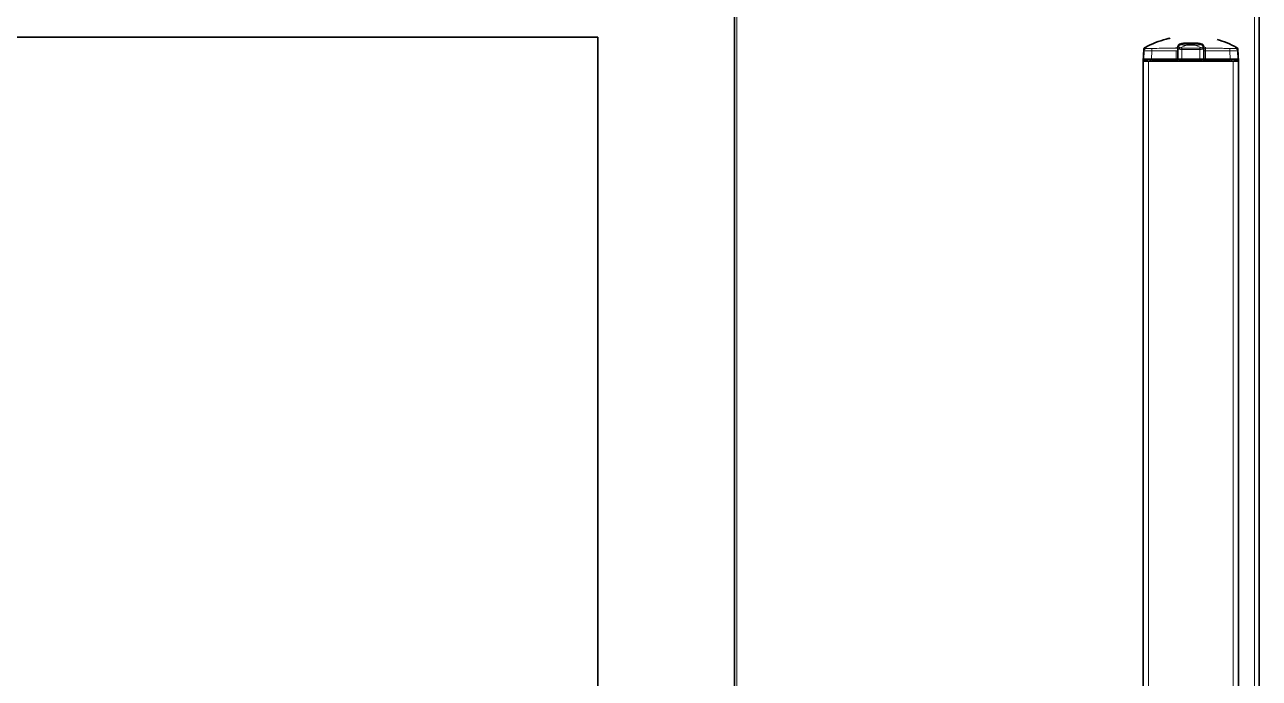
# Model space of a CAD drawing. Header units: millimetres. Extents: x -1803 to 2559, y -1143 to 2136.
# Drawn here: x 912.6 to 1377.8, y 486 to 732.4 of the extents above; entities that cross this region are included whole.
import ezdxf

# ---------------------------------------------------------------- set-up
doc = ezdxf.new("R2010")
doc.units = ezdxf.units.MM

msp = doc.modelspace()

# ---------------------------------------------------------------- linework, layer by layer
at = {"linetype": 'Continuous', "lineweight": 35}
for p, q in [((1180, 68.17), (1180, 828.17)), ((1377.8, 828.17), (1377.8, 68.17)), ((875.5, 727.67), (1128.5, 727.67)), ((1128.5, 727.67), (1128.5, 218.67)), ((1334.1, 718.67), (1334.25, 723)), ((1334.1, 718.67), (1334.25, 723)), ((1334.22, 719.42), (1334.32, 722.5)), ((1334.22, 719.42), (1334.32, 722.5)), ((1347.13, 724.42), (1347.13, 723.93)), ((1347.13, 723.93), (1347.13, 723.49)), ((1347.13, 723.49), (1347.13, 719.42)), ((1347.82, 725.09), (1348.6, 725.3)), ((1355.41, 725.29), (1356.19, 725.09)), ((1356.88, 723.93), (1356.88, 724.42)), ((1356.88, 723.49), (1356.88, 723.93)), ((1356.88, 719.42), (1356.88, 723.49)), ((1369.79, 719.42), (1369.68, 722.5)), ((1369.79, 719.42), (1369.68, 722.5)), ((1369.76, 723), (1369.91, 718.67)), ((1369.76, 723), (1369.91, 718.67)), ((1336, 718.67), (1334, 718.67)), ((1334, 718.67), (1334, 177.67)), ((1334.19, 718.67), (1334.2, 718.94)), ((1334.19, 718.67), (1334.2, 718.94)), ((1334.22, 719.42), (1337.21, 719.42)), ((1334.22, 719.42), (1334.22, 719.42)), ((1334.22, 719.42), (1337.21, 719.42)), ((1334.22, 719.42), (1334.22, 719.42)), ((1335.2, 718.67), (1335.2, 719.42)), ((1368, 718.67), (1336, 718.67)), ((1336.7, 718.67), (1336.7, 719.42)), ((1337.21, 719.42), (1347.13, 719.42)), ((1337.21, 719.42), (1346.5, 719.42)), ((1337.9, 718.67), (1337.9, 719.42)), ((1343.24, 718.92), (1343.24, 718.67)), ((1344.76, 718.67), (1344.76, 718.92)), ((1346.75, 718.67), (1346.75, 719.17)), ((1347.13, 719.42), (1348.63, 719.42)), ((1348.25, 719.42), (1348.25, 718.67)), ((1348.63, 719.42), (1355.38, 719.42)), ((1348.72, 719.17), (1348.72, 718.67)), ((1355.28, 719.17), (1355.28, 718.67)), ((1355.38, 719.42), (1356.88, 719.42)), ((1355.75, 718.67), (1355.75, 719.42)), ((1356.88, 719.42), (1366.79, 719.42)), ((1357.25, 719.17), (1357.25, 718.67)), ((1357.5, 719.42), (1366.79, 719.42)), ((1359.24, 718.67), (1359.24, 718.92)), ((1360.76, 718.67), (1360.76, 718.92)), ((1366.1, 718.67), (1366.1, 719.42)), ((1366.79, 719.42), (1369.79, 719.42)), ((1366.79, 719.42), (1369.79, 719.42)), ((1367.3, 718.67), (1367.3, 719.42)), ((1370, 718.67), (1368, 718.67)), ((1368.8, 718.67), (1368.8, 719.42)), ((1369.79, 719.42), (1369.79, 719.42)), ((1369.79, 719.42), (1369.79, 719.42)), ((1369.82, 718.67), (1369.81, 718.94)), ((1369.82, 718.67), (1369.81, 718.94)), ((1370, 177.67), (1370, 718.67))]:
    msp.add_line(p, q, dxfattribs=at)
at = {"linetype": 'Continuous', "lineweight": 13}
for p, q in [((1180.9, 828.17), (1180.9, 68.17)), ((1376, 828.17), (1376, 68.17)), ((1337.21, 719.42), (1337.32, 722.49)), ((1337.21, 719.42), (1337.32, 722.49)), ((1346.5, 722.55), (1346.5, 719.42)), ((1347.46, 724.4), (1347.46, 724.89)), ((1348.54, 724.88), (1347.46, 724.4)), ((1347.55, 724.98), (1348.5, 725.23)), ((1347.98, 723.63), (1350.4, 724.71)), ((1348.63, 723.5), (1348.63, 723.06)), ((1355.38, 723.5), (1348.63, 723.5)), ((1348.63, 719.42), (1348.63, 723.06)), ((1348.63, 723.06), (1355.38, 723.06)), ((1353.61, 724.71), (1356.03, 723.63)), ((1355.38, 723.5), (1355.38, 723.06)), ((1355.38, 723.06), (1355.38, 719.42)), ((1356.55, 724.4), (1355.47, 724.88)), ((1355.5, 725.23), (1356.45, 724.98)), ((1356.55, 724.89), (1356.55, 724.4)), ((1357.5, 719.42), (1357.5, 722.55)), ((1366.79, 719.42), (1366.68, 722.49)), ((1366.79, 719.42), (1366.68, 722.49)), ((1334.2, 718.94), (1335.2, 718.94)), ((1334.2, 718.94), (1335.2, 718.94)), ((1335.64, 719.42), (1335.64, 718.67)), ((1336, 177.67), (1336, 718.67)), ((1336.56, 718.67), (1336.56, 719.42)), ((1336.91, 718.67), (1336.91, 719.42)), ((1338.5, 718.92), (1338, 718.92)), ((1338.5, 718.92), (1338.5, 719.42)), ((1338.5, 718.92), (1338.5, 718.67)), ((1342.1, 718.92), (1338.5, 718.92)), ((1342.1, 718.92), (1342.1, 719.42)), ((1342.1, 718.67), (1342.1, 718.92)), ((1342.1, 718.92), (1342.6, 718.92)), ((1342.6, 718.67), (1342.6, 718.92)), ((1342.6, 718.92), (1343.24, 718.92)), ((1343.74, 718.92), (1343.24, 718.92)), ((1343.74, 719.42), (1343.74, 718.92)), ((1343.74, 718.67), (1343.74, 718.92)), ((1344.26, 718.92), (1343.74, 718.92)), ((1344.26, 718.92), (1344.26, 719.42)), ((1344.26, 718.67), (1344.26, 718.92)), ((1344.76, 718.92), (1344.26, 718.92)), ((1344.76, 718.92), (1345.41, 718.92)), ((1345.41, 718.92), (1345.41, 718.67)), ((1345.91, 718.92), (1345.41, 718.92)), ((1345.91, 719.42), (1345.91, 718.92)), ((1345.91, 718.92), (1345.91, 718.67)), ((1346.53, 718.92), (1345.91, 718.92)), ((1346.53, 719.42), (1346.53, 718.92)), ((1346.53, 718.92), (1346.75, 718.9)), ((1347.25, 718.67), (1347.25, 719.17)), ((1347.75, 719.42), (1347.75, 718.67)), ((1348.36, 718.67), (1348.36, 719.42)), ((1348.72, 719.17), (1348.74, 719.17)), ((1348.74, 719.17), (1348.74, 718.67)), ((1348.74, 719.17), (1349.24, 719.17)), ((1349.24, 719.42), (1349.24, 719.17)), ((1349.24, 718.67), (1349.24, 719.17)), ((1349.24, 719.17), (1354.76, 719.17)), ((1354.76, 719.42), (1354.76, 719.17)), ((1354.76, 719.17), (1354.76, 718.67)), ((1354.76, 719.17), (1355.26, 719.17)), ((1355.26, 719.17), (1355.28, 719.17)), ((1355.26, 718.67), (1355.26, 719.17)), ((1355.65, 719.42), (1355.65, 718.67)), ((1356.25, 718.67), (1356.25, 719.42)), ((1356.75, 719.17), (1356.75, 718.67)), ((1357.5, 719.17), (1357.25, 719.17)), ((1357.48, 719.42), (1357.48, 719.42)), ((1358.1, 718.92), (1357.48, 718.92)), ((1357.5, 719.42), (1357.5, 719.17)), ((1357.5, 719.17), (1357.5, 718.67)), ((1365.75, 719.17), (1357.5, 719.17)), ((1358.1, 718.92), (1358.1, 719.42)), ((1358.1, 718.67), (1358.1, 718.92)), ((1358.1, 718.92), (1358.6, 718.92)), ((1358.6, 718.67), (1358.6, 718.92)), ((1358.6, 718.92), (1359.24, 718.92)), ((1359.74, 718.92), (1359.24, 718.92)), ((1359.74, 719.42), (1359.74, 718.92)), ((1359.74, 718.67), (1359.74, 718.92)), ((1360.26, 718.92), (1359.74, 718.92)), ((1360.26, 719.42), (1360.26, 718.92)), ((1360.26, 718.92), (1360.26, 718.67)), ((1360.76, 718.92), (1360.26, 718.92)), ((1360.76, 718.92), (1361.41, 718.92)), ((1361.41, 718.92), (1361.41, 718.67)), ((1361.91, 718.92), (1361.41, 718.92)), ((1361.91, 718.92), (1361.91, 719.42)), ((1365.5, 718.92), (1361.91, 718.92)), ((1361.91, 718.92), (1361.91, 718.67)), ((1365.5, 718.92), (1365.5, 719.42)), ((1365.5, 718.67), (1365.5, 718.92)), ((1365.5, 718.92), (1366, 718.92)), ((1365.75, 719.35), (1365.75, 719.17)), ((1365.75, 718.67), (1365.75, 719.17)), ((1365.75, 719.17), (1365.93, 719.17)), ((1367.1, 719.42), (1367.1, 718.67)), ((1367.45, 719.42), (1367.45, 718.67)), ((1368, 718.67), (1368, 177.67)), ((1368.36, 718.67), (1368.36, 719.42)), ((1368.8, 718.94), (1369.81, 718.94)), ((1368.8, 718.94), (1369.81, 718.94))]:
    msp.add_line(p, q, dxfattribs=at)
at = {"linetype": 'Continuous', "lineweight": 35}
for centre, start, end in [((1338.25, 719.17), 90, 171.8668), ((1346.5, 719.17), 0, 89.9999), ((1357.5, 719.17), 90, 180)]:
    msp.add_arc(centre, 0.25, start, end, dxfattribs=at)
at = {"linetype": 'Continuous', "lineweight": 13}
msp.add_arc((1352, 718.42), 5.5, 174.7807, 177.3962, dxfattribs=at)
at = {"linetype": 'Continuous', "lineweight": 13, "extrusion": (0, 0, -1)}
for centre, major_axis, ratio, start_param, end_param in [((1335.32, 722.46), (-0.993, -0.114), 0.999914, 0.149102, 1.65501), ((1335.32, 722.46), (-0.993, -0.114), 0.999914, 0.149102, 1.65501), ((1337.32, 722.46), (-0.009, 1), 0.000322, 0.031391, 1.535891), ((1347.63, 724.42), (-0.5, 0), 0.995396, 0, 1.223211), ((1347.63, 723.93), (-0.5, 0), 0.995396, 0, 1.223211), ((1347.63, 723.49), (-0.5, 0), 0.940553, 0, 1.442732), ((1349.46, 725.62), (2, 0.73), 0.084943, 3.172754, 3.483427), ((1347.63, 719.04), (-0.2, 5.39), 0.053049, 0.093311, 0.420697), ((1347.98, 723.18), (-0.205, -0.456), 0.617947, 1.300355, 2.513623), ((1348.63, 723.58), (-1.5, 0), 0.347195, 4.712389, 5.423491), ((1348.63, 724.02), (-1, 0), 0.520793, 4.712389, 5.423491), ((1348.84, 724.3), (-0.313, -0.95), 0.989495, 2.468591, 2.754629), ((1335.61, 720.39), (13.02, 4.74), 0.090114, 6.169433, 6.444232), ((1348.88, 723.95), (0.755, -0.656), 0.983044, 3.655328, 3.941366), ((1335.63, 720.35), (-13.29, -4.84), 0.090114, 3.027841, 3.30264), ((1350.4, 723.82), (0.048, -0.999), 0.091608, 3.301936, 3.623936), ((1352.01, 717.57), (15.55, 0), 0.461906, 4.608918, 4.815506), ((1353.61, 723.82), (0.048, 0.999), 0.091296, 5.800857, 6.122857), ((1368.39, 720.35), (13.3, -4.84), 0.090114, 2.980675, 3.255195), ((1355.13, 723.95), (0.755, 0.656), 0.983065, 5.482952, 5.769111), ((1355.16, 724.3), (-0.314, 0.949), 0.989512, 0.387481, 0.673639), ((1368.4, 720.39), (13.03, -4.74), 0.090114, 2.980675, 3.255195), ((1355.38, 724.02), (-1, 0), 0.520793, 4.001287, 4.712389), ((1355.38, 723.58), (-1.5, 0), 0.347195, 4.001287, 4.712389), ((1356.03, 723.18), (-0.205, 0.456), 0.617947, 0.627969, 1.841237), ((1356.38, 719.04), (0.2, 5.39), 0.053049, 5.862488, 6.189874), ((1356.38, 723.49), (-0.5, 0), 0.940553, 1.698861, 3.141593), ((1354.55, 725.62), (-2, 0.73), 0.084943, 2.799758, 3.110431), ((1356.38, 724.42), (0.5, 0), 0.995396, 5.059974, 6.283185), ((1356.38, 723.93), (-0.5, 0), 0.995396, 1.918382, 3.141593), ((1357.5, 722.53), (0.5, 0), 0.034899, 3.141593, 4.712389), ((1366.68, 722.46), (-0.009, -1), 0.000322, 1.605701, 3.110202), ((1366.68, 722.46), (-0.009, -1), 0.000322, 1.605701, 3.110202), ((1368.68, 722.46), (-0.993, 0.114), 0.999914, 1.486583, 2.992491), ((1368.68, 722.46), (-0.993, 0.114), 0.999914, 1.486583, 2.992491), ((1342.1, 718.92), (0, 0.5), 0.999848, 0, 1.570796), ((1342.74, 718.92), (0, 0.5), 0.999848, 0, 1.570796), ((1345.26, 718.92), (0, 0.5), 0.999848, 4.712389, 6.283185), ((1345.91, 718.92), (0, -0.5), 0.999848, 1.570796, 3.141593), ((1347.25, 719.17), (0.5, 0), 0.008727, 1.570796, 3.141593), ((1346.5, 719.17), (-0.127, 0.739), 1, 1.394846, 1.74086), ((1348.49, 719.17), (0, -0.25), 0.999848, 3.141593, 4.712389), ((1355.51, 719.17), (0, -0.25), 0.999848, 1.570796, 3.141593), ((1357.5, 719.17), (0.127, 0.739), 1, 4.542324, 4.888338), ((1356.75, 719.17), (-0.5, 0), 0.008727, 3.141593, 4.712389), ((1358.1, 718.92), (0, 0.5), 0.999848, 0, 1.570796), ((1358.74, 718.92), (0, 0.5), 0.999848, 0, 1.570796), ((1361.26, 718.92), (0, 0.5), 0.999848, 4.712389, 6.283185), ((1361.91, 718.92), (0, -0.5), 0.999848, 1.570796, 3.141593)]:
    msp.add_ellipse(centre, major_axis=major_axis, ratio=ratio, start_param=start_param, end_param=end_param, dxfattribs=at)
at = {"linetype": 'Continuous', "lineweight": 35, "extrusion": (0, 0, -1)}
for centre, major_axis, ratio, start_param, end_param in [((1352.01, 721.88), (-14.23, 0), 0.25038, 1.424659, 1.716522), ((1352.01, 717.52), (-15.86, 0), 0.461906, 1.467325, 1.673914), ((1334.16, 717.92), (0.05, 1.5), 0.001942, 5.456087, 6.283117), ((1334.16, 717.92), (0.05, 1.5), 0.001942, 5.456087, 6.283117), ((1365.75, 719.17), (0.25, 0), 0.999962, 4.712389, 6.141192), ((1369.84, 717.92), (-0.05, 1.5), 0.001942, 0.000068, 0.827098), ((1369.84, 717.92), (-0.05, 1.5), 0.001942, 0.000068, 0.827098)]:
    msp.add_ellipse(centre, major_axis=major_axis, ratio=ratio, start_param=start_param, end_param=end_param, dxfattribs=at)
at = {"linetype": 'Continuous', "lineweight": 35}
for points, knots in [([(1334.78, 723.85), (1337.28, 725.19), (1340.42, 726.43), (1343.68, 727.21), (1344.17, 727.32)], [0, 0, 0, 0, 0.848837, 1, 1, 1, 1]), ([(1334.78, 723.85), (1337.28, 725.19), (1340.42, 726.43), (1343.68, 727.21), (1344.17, 727.32)], [0, 0, 0, 0, 0.848837, 1, 1, 1, 1]), ([(1334.78, 723.85), (1334.74, 723.83), (1334.67, 723.78), (1334.6, 723.73), (1334.55, 723.68), (1334.53, 723.67), (1334.5, 723.64), (1334.49, 723.62), (1334.45, 723.57), (1334.42, 723.53), (1334.39, 723.48), (1334.38, 723.46), (1334.36, 723.42), (1334.35, 723.4), (1334.32, 723.34), (1334.29, 723.26), (1334.27, 723.18), (1334.26, 723.11), (1334.26, 723.09), (1334.25, 723.05), (1334.25, 723.03), (1334.25, 723)], [0, 0, 0, 0, 0.125, 0.25, 0.25, 0.3125, 0.3125, 0.375, 0.375, 0.5, 0.5, 0.5625, 0.5625, 0.625, 0.625, 0.75, 0.875, 0.875, 0.9375, 0.9375, 1, 1, 1, 1]), ([(1334.78, 723.85), (1334.74, 723.83), (1334.67, 723.78), (1334.6, 723.73), (1334.55, 723.68), (1334.53, 723.67), (1334.5, 723.64), (1334.49, 723.62), (1334.45, 723.57), (1334.42, 723.53), (1334.39, 723.48), (1334.38, 723.46), (1334.36, 723.42), (1334.35, 723.4), (1334.32, 723.34), (1334.29, 723.26), (1334.27, 723.18), (1334.26, 723.11), (1334.26, 723.09), (1334.25, 723.05), (1334.25, 723.03), (1334.25, 723)], [0, 0, 0, 0, 0.125, 0.25, 0.25, 0.3125, 0.3125, 0.375, 0.375, 0.5, 0.5, 0.5625, 0.5625, 0.625, 0.625, 0.75, 0.875, 0.875, 0.9375, 0.9375, 1, 1, 1, 1]), ([(1347.55, 724.98), (1347.58, 725), (1347.62, 725.02), (1347.7, 725.05), (1347.74, 725.07), (1347.79, 725.08), (1347.8, 725.08), (1347.81, 725.08)], [0, 0, 0, 0, 0.47245, 0.47245, 0.9449, 0.9449, 1, 1, 1, 1]), ([(1348.61, 725.3), (1348.64, 725.3), (1348.72, 725.32), (1348.86, 725.34), (1349.1, 725.36), (1349.45, 725.38), (1349.75, 725.4), (1349.94, 725.4), (1350, 725.41)], [0, 0, 0, 0, 0.065738, 0.219643, 0.433433, 0.63657, 0.880672, 1, 1, 1, 1]), ([(1354.15, 725.4), (1354.24, 725.4), (1354.45, 725.39), (1354.78, 725.37), (1355.09, 725.35), (1355.25, 725.33), (1355.37, 725.3), (1355.41, 725.29)], [0, 0, 0, 0, 0.181054, 0.45351, 0.662444, 0.897218, 1, 1, 1, 1]), ([(1356.2, 725.08), (1356.21, 725.08), (1356.21, 725.08), (1356.27, 725.07), (1356.31, 725.05), (1356.39, 725.02), (1356.42, 725), (1356.45, 724.98)], [0, 0, 0, 0, 0.054876, 0.054876, 0.527438, 0.527438, 1, 1, 1, 1]), ([(1369.76, 723), (1369.75, 723.05), (1369.75, 723.13), (1369.73, 723.22), (1369.71, 723.28), (1369.7, 723.3), (1369.68, 723.34), (1369.68, 723.36), (1369.65, 723.42), (1369.61, 723.5), (1369.56, 723.57), (1369.52, 723.62), (1369.5, 723.64), (1369.47, 723.67), (1369.46, 723.68), (1369.41, 723.73), (1369.34, 723.78), (1369.27, 723.83), (1369.23, 723.85)], [0, 0, 0, 0, 0.125, 0.25, 0.25, 0.3125, 0.3125, 0.375, 0.375, 0.5, 0.625, 0.625, 0.6875, 0.6875, 0.75, 0.75, 0.875, 1, 1, 1, 1]), ([(1369.76, 723), (1369.75, 723.05), (1369.75, 723.13), (1369.73, 723.22), (1369.71, 723.28), (1369.7, 723.3), (1369.68, 723.34), (1369.68, 723.36), (1369.65, 723.42), (1369.61, 723.5), (1369.56, 723.57), (1369.52, 723.62), (1369.5, 723.64), (1369.47, 723.67), (1369.46, 723.68), (1369.41, 723.73), (1369.34, 723.78), (1369.27, 723.83), (1369.23, 723.85)], [0, 0, 0, 0, 0.125, 0.25, 0.25, 0.3125, 0.3125, 0.375, 0.375, 0.5, 0.625, 0.625, 0.6875, 0.6875, 0.75, 0.75, 0.875, 1, 1, 1, 1]), ([(1338.5, 719.42), (1338.47, 719.42), (1338.44, 719.42), (1338.39, 719.41), (1338.37, 719.41), (1338.34, 719.4), (1338.33, 719.39), (1338.28, 719.37), (1338.25, 719.36), (1338.21, 719.33), (1338.2, 719.32), (1338.17, 719.3), (1338.15, 719.28), (1338.13, 719.25), (1338.1, 719.23), (1338.09, 719.21), (1338.07, 719.17), (1338.05, 719.14), (1338.03, 719.1), (1338.03, 719.08), (1338.02, 719.05), (1338.01, 719.03), (1338.01, 718.98), (1338, 718.95), (1338, 718.92)], [0, 0, 0, 0, 0.125, 0.125, 0.1875, 0.1875, 0.25, 0.25, 0.375, 0.375, 0.4375, 0.4375, 0.5, 0.5625, 0.5625, 0.625, 0.625, 0.75, 0.75, 0.8125, 0.8125, 0.875, 0.875, 1, 1, 1, 1]), ([(1348.47, 719.42), (1348.49, 719.42), (1348.51, 719.42), (1348.53, 719.42), (1348.54, 719.41), (1348.55, 719.41), (1348.56, 719.41), (1348.58, 719.4), (1348.6, 719.39), (1348.62, 719.37), (1348.64, 719.36), (1348.66, 719.34), (1348.67, 719.33), (1348.68, 719.31), (1348.69, 719.3), (1348.7, 719.28), (1348.7, 719.27), (1348.71, 719.25), (1348.71, 719.24), (1348.72, 719.23), (1348.72, 719.21), (1348.72, 719.19), (1348.72, 719.17)], [0, 0, 0, 0, 0.125, 0.125, 0.1875, 0.1875, 0.25, 0.25, 0.375, 0.375, 0.5, 0.5, 0.625, 0.625, 0.6875, 0.6875, 0.75, 0.8125, 0.8125, 0.875, 0.875, 1, 1, 1, 1]), ([(1355.28, 719.17), (1355.28, 719.19), (1355.29, 719.21), (1355.29, 719.23), (1355.29, 719.24), (1355.3, 719.25), (1355.3, 719.26), (1355.31, 719.28), (1355.32, 719.3), (1355.33, 719.33), (1355.35, 719.34), (1355.37, 719.36), (1355.38, 719.37), (1355.4, 719.39), (1355.41, 719.39), (1355.42, 719.4), (1355.44, 719.4), (1355.45, 719.41), (1355.47, 719.41), (1355.48, 719.42), (1355.5, 719.42), (1355.52, 719.42), (1355.53, 719.42)], [0, 0, 0, 0, 0.125, 0.125, 0.1875, 0.1875, 0.25, 0.25, 0.375, 0.375, 0.5, 0.5, 0.625, 0.625, 0.6875, 0.6875, 0.75, 0.8125, 0.8125, 0.875, 0.875, 1, 1, 1, 1]), ([(1366, 718.92), (1366, 718.95), (1366, 718.98), (1365.99, 719.03), (1365.99, 719.05), (1365.98, 719.07), (1365.98, 719.08), (1365.97, 719.1), (1365.97, 719.1), (1365.95, 719.14), (1365.94, 719.17), (1365.92, 719.21), (1365.91, 719.21), (1365.9, 719.23), (1365.9, 719.23), (1365.88, 719.25), (1365.87, 719.26), (1365.84, 719.3), (1365.81, 719.32), (1365.77, 719.35), (1365.75, 719.36), (1365.73, 719.37), (1365.7, 719.39), (1365.67, 719.4), (1365.63, 719.41), (1365.62, 719.41), (1365.57, 719.42), (1365.54, 719.42), (1365.5, 719.42)], [0, 0, 0, 0, 0.125, 0.125, 0.1875, 0.1875, 0.21875, 0.21875, 0.25, 0.25, 0.375, 0.375, 0.40625, 0.40625, 0.4375, 0.4375, 0.5, 0.5, 0.625, 0.625, 0.6875, 0.6875, 0.75, 0.8125, 0.8125, 0.875, 0.875, 1, 1, 1, 1])]:
    msp.add_open_spline(points, degree=3, knots=knots, dxfattribs=at)
for points in [[(1361.92, 726.8), (1364.45, 726.08), (1366.91, 725.09), (1369.23, 723.85)], [(1361.92, 726.8), (1364.45, 726.08), (1366.91, 725.09), (1369.23, 723.85)], [(1338, 719.17), (1338, 719.18), (1338, 719.2), (1338.01, 719.21)], [(1338, 718.67), (1338, 718.84), (1338, 719.01), (1338, 719.17)], [(1366, 719.17), (1366, 719.18), (1366, 719.2), (1366, 719.21)], [(1366, 718.67), (1366, 718.84), (1366, 719.01), (1366, 719.17)]]:
    msp.add_open_spline(points, degree=3, dxfattribs=at)
at = {"linetype": 'Continuous', "lineweight": 13}
for points, knots in [([(1334.25, 723), (1334.26, 722.94), (1334.28, 722.86), (1334.3, 722.69), (1334.31, 722.6), (1334.32, 722.5)], [0, 0, 0, 0, 0.5, 0.5, 1, 1, 1, 1]), ([(1334.25, 723), (1334.26, 722.94), (1334.28, 722.86), (1334.3, 722.69), (1334.31, 722.6), (1334.32, 722.5)], [0, 0, 0, 0, 0.5, 0.5, 1, 1, 1, 1]), ([(1337.32, 722.49), (1337.22, 722.49), (1337.12, 722.49), (1336.98, 722.49), (1336.93, 722.49), (1336.83, 722.5), (1336.78, 722.5), (1336.64, 722.5), (1336.45, 722.5), (1336.27, 722.5), (1336.13, 722.5), (1336.09, 722.5), (1336.02, 722.5), (1336, 722.5), (1335.95, 722.5), (1335.84, 722.5), (1335.65, 722.5), (1335.5, 722.5), (1335.35, 722.5), (1335.27, 722.5), (1335.13, 722.5), (1335, 722.5), (1334.83, 722.5), (1334.73, 722.5), (1334.67, 722.5), (1334.66, 722.5), (1334.64, 722.5), (1334.62, 722.5), (1334.59, 722.5), (1334.57, 722.5), (1334.52, 722.5), (1334.45, 722.5), (1334.4, 722.5), (1334.37, 722.5), (1334.36, 722.5), (1334.35, 722.5), (1334.34, 722.5), (1334.34, 722.5), (1334.33, 722.5), (1334.32, 722.5), (1334.32, 722.5)], [0, 0, 0, 0, 0.0625, 0.0625, 0.09375, 0.09375, 0.125, 0.125, 0.1875, 0.25, 0.25, 0.28125, 0.28125, 0.296875, 0.296875, 0.3125, 0.375, 0.4375, 0.4375, 0.5, 0.5, 0.5625, 0.625, 0.6875, 0.6875, 0.703125, 0.703125, 0.71875, 0.71875, 0.75, 0.75, 0.8125, 0.875, 0.875, 0.90625, 0.921875, 0.921875, 0.9375, 0.9375, 1, 1, 1, 1]), ([(1337.32, 722.49), (1337.27, 722.49), (1337.22, 722.49), (1337.12, 722.49), (1337.08, 722.49), (1336.93, 722.49), (1336.74, 722.5), (1336.55, 722.5), (1336.41, 722.5), (1336.36, 722.5), (1336.27, 722.5), (1336.22, 722.5), (1336.09, 722.5), (1335.91, 722.5), (1335.74, 722.5), (1335.62, 722.5), (1335.58, 722.5), (1335.5, 722.5), (1335.46, 722.5), (1335.35, 722.5), (1335.2, 722.5), (1335.07, 722.5), (1334.99, 722.5), (1334.97, 722.5), (1334.94, 722.5), (1334.9, 722.5), (1334.86, 722.5), (1334.78, 722.5), (1334.68, 722.5), (1334.59, 722.5), (1334.53, 722.5), (1334.52, 722.5), (1334.49, 722.5), (1334.48, 722.5), (1334.47, 722.5), (1334.43, 722.5), (1334.38, 722.5), (1334.35, 722.5), (1334.33, 722.5), (1334.32, 722.5), (1334.32, 722.5)], [0, 0, 0, 0, 0.03125, 0.03125, 0.0625, 0.0625, 0.125, 0.1875, 0.1875, 0.21875, 0.21875, 0.25, 0.25, 0.3125, 0.375, 0.375, 0.40625, 0.40625, 0.4375, 0.4375, 0.5, 0.5625, 0.5625, 0.578125, 0.578125, 0.59375, 0.625, 0.625, 0.6875, 0.75, 0.75, 0.78125, 0.78125, 0.796875, 0.796875, 0.8125, 0.875, 0.9375, 0.9375, 1, 1, 1, 1]), ([(1334.78, 723.85), (1334.78, 723.85), (1334.78, 723.85), (1334.78, 723.85), (1334.79, 723.85), (1334.79, 723.84), (1334.81, 723.84), (1334.85, 723.82), (1334.88, 723.8), (1334.94, 723.77), (1334.98, 723.74), (1335.07, 723.68), (1335.12, 723.64), (1335.2, 723.56), (1335.25, 723.51), (1335.29, 723.46)], [0, 0, 0, 0, 0.007812, 0.007812, 0.015625, 0.03125, 0.0625, 0.125, 0.25, 0.25, 0.5, 0.5, 0.75, 0.75, 1, 1, 1, 1]), ([(1337.31, 723.46), (1337.25, 723.46), (1337.18, 723.46), (1337.08, 723.46), (1337.05, 723.45), (1336.98, 723.45), (1336.95, 723.45), (1336.79, 723.45), (1336.67, 723.45), (1336.51, 723.45), (1336.48, 723.45), (1336.42, 723.45), (1336.4, 723.45), (1336.31, 723.45), (1336.25, 723.45), (1336.09, 723.45), (1335.99, 723.45), (1335.8, 723.45), (1335.72, 723.45), (1335.61, 723.46), (1335.57, 723.46), (1335.53, 723.46), (1335.51, 723.46), (1335.48, 723.46), (1335.47, 723.46), (1335.4, 723.46), (1335.36, 723.46), (1335.33, 723.46), (1335.32, 723.46), (1335.31, 723.46), (1335.31, 723.46), (1335.3, 723.46), (1335.29, 723.46), (1335.29, 723.46)], [0, 0, 0, 0, 0.0625, 0.0625, 0.09375, 0.09375, 0.125, 0.125, 0.25, 0.25, 0.28125, 0.28125, 0.3125, 0.3125, 0.375, 0.375, 0.5, 0.5, 0.625, 0.625, 0.6875, 0.6875, 0.71875, 0.71875, 0.75, 0.75, 0.875, 0.875, 0.90625, 0.90625, 0.9375, 0.9375, 1, 1, 1, 1]), ([(1337.31, 723.46), (1337.28, 723.46), (1337.25, 723.46), (1337.18, 723.46), (1337.15, 723.46), (1337.05, 723.45), (1336.92, 723.45), (1336.79, 723.45), (1336.7, 723.45), (1336.67, 723.45), (1336.61, 723.45), (1336.58, 723.45), (1336.42, 723.45), (1336.31, 723.45), (1336.14, 723.45), (1336.09, 723.45), (1335.99, 723.45), (1335.89, 723.45), (1335.8, 723.45), (1335.74, 723.45), (1335.72, 723.45), (1335.68, 723.46), (1335.66, 723.46), (1335.57, 723.46), (1335.51, 723.46), (1335.44, 723.46), (1335.43, 723.46), (1335.41, 723.46), (1335.4, 723.46), (1335.37, 723.46), (1335.35, 723.46), (1335.31, 723.46), (1335.29, 723.46), (1335.29, 723.46)], [0, 0, 0, 0, 0.03125, 0.03125, 0.0625, 0.0625, 0.125, 0.1875, 0.1875, 0.21875, 0.21875, 0.25, 0.25, 0.375, 0.375, 0.4375, 0.4375, 0.5, 0.5625, 0.5625, 0.59375, 0.59375, 0.625, 0.625, 0.75, 0.75, 0.78125, 0.78125, 0.8125, 0.8125, 0.875, 0.875, 1, 1, 1, 1]), ([(1337.31, 723.46), (1339.76, 723.48), (1342.21, 723.49), (1345.48, 723.51), (1346.31, 723.51), (1347.13, 723.51)], [0, 0, 0, 0, 0.748188, 0.748188, 1, 1, 1, 1]), ([(1337.32, 722.49), (1339.77, 722.51), (1342.22, 722.53), (1345.48, 722.55), (1346.31, 722.55), (1347.13, 722.55)], [0, 0, 0, 0, 0.748538, 0.748538, 1, 1, 1, 1]), ([(1346.49, 723.94), (1346.49, 723.91), (1346.49, 723.88), (1346.5, 723.74), (1346.5, 723.62), (1346.5, 723.51)], [0, 0, 0, 0, 0.201922, 0.201922, 1, 1, 1, 1]), ([(1347.13, 723.49), (1347.13, 723.46), (1347.14, 723.44), (1347.17, 723.4), (1347.19, 723.39), (1347.22, 723.36), (1347.24, 723.35), (1347.31, 723.31), (1347.36, 723.28), (1347.46, 723.25), (1347.49, 723.23), (1347.55, 723.21), (1347.57, 723.21), (1347.61, 723.19), (1347.63, 723.19), (1347.65, 723.18)], [0, 0, 0, 0, 0.25, 0.25, 0.375, 0.375, 0.5, 0.5, 0.75, 0.75, 0.875, 0.875, 0.9375, 0.9375, 1, 1, 1, 1]), ([(1347.98, 723.63), (1347.96, 723.63), (1347.95, 723.64), (1347.92, 723.65), (1347.9, 723.66), (1347.86, 723.68), (1347.84, 723.69), (1347.76, 723.74), (1347.72, 723.76), (1347.67, 723.8), (1347.65, 723.82), (1347.62, 723.85), (1347.61, 723.86), (1347.58, 723.9), (1347.57, 723.93), (1347.56, 723.96)], [0, 0, 0, 0, 0.0625, 0.0625, 0.125, 0.125, 0.25, 0.25, 0.5, 0.5, 0.625, 0.625, 0.75, 0.75, 1, 1, 1, 1]), ([(1348.6, 725.3), (1348.59, 725.29), (1348.58, 725.29), (1348.56, 725.28), (1348.56, 725.28), (1348.55, 725.28), (1348.54, 725.28), (1348.53, 725.27), (1348.52, 725.26), (1348.51, 725.25), (1348.5, 725.24), (1348.5, 725.23)], [0, 0, 0, 0, 0.150833, 0.150833, 0.256979, 0.256979, 0.363125, 0.363125, 0.575417, 0.575417, 1, 1, 1, 1]), ([(1348.54, 724.88), (1348.54, 724.88), (1348.54, 724.87), (1348.54, 724.86), (1348.55, 724.85), (1348.56, 724.84), (1348.57, 724.83), (1348.59, 724.82), (1348.61, 724.81), (1348.64, 724.8), (1348.65, 724.8), (1348.67, 724.79), (1348.69, 724.79), (1348.72, 724.78), (1348.75, 724.78), (1348.76, 724.77), (1348.81, 724.77), (1348.85, 724.76), (1348.91, 724.75), (1348.93, 724.75), (1348.97, 724.75), (1349, 724.75), (1349.04, 724.74), (1349.07, 724.74), (1349.12, 724.74), (1349.14, 724.73), (1349.22, 724.73), (1349.27, 724.73), (1349.35, 724.72), (1349.38, 724.72), (1349.44, 724.72), (1349.47, 724.72), (1349.56, 724.72), (1349.61, 724.72), (1349.73, 724.71), (1349.79, 724.71), (1349.91, 724.71), (1349.97, 724.71), (1350.16, 724.71), (1350.28, 724.71), (1350.4, 724.71)], [0, 0, 0, 0, 0.0625, 0.0625, 0.125, 0.125, 0.1875, 0.1875, 0.25, 0.25, 0.28125, 0.28125, 0.3125, 0.34375, 0.34375, 0.375, 0.375, 0.4375, 0.4375, 0.46875, 0.46875, 0.5, 0.5, 0.53125, 0.53125, 0.5625, 0.5625, 0.625, 0.625, 0.65625, 0.65625, 0.6875, 0.6875, 0.75, 0.75, 0.8125, 0.8125, 0.875, 0.875, 1, 1, 1, 1]), ([(1348.78, 725.29), (1348.77, 725.3), (1348.76, 725.3), (1348.76, 725.31), (1348.76, 725.31), (1348.76, 725.31), (1348.76, 725.31), (1348.76, 725.32), (1348.77, 725.32), (1348.77, 725.32), (1348.78, 725.32), (1348.8, 725.33), (1348.8, 725.33), (1348.82, 725.33), (1348.82, 725.33), (1348.85, 725.34), (1348.87, 725.34), (1348.9, 725.34), (1348.92, 725.34), (1348.94, 725.35), (1348.96, 725.35), (1349, 725.35), (1349.04, 725.36), (1349.09, 725.36), (1349.11, 725.36), (1349.15, 725.36), (1349.17, 725.37), (1349.22, 725.37), (1349.26, 725.37), (1349.33, 725.38), (1349.35, 725.38), (1349.39, 725.38), (1349.41, 725.38), (1349.47, 725.38), (1349.51, 725.39), (1349.6, 725.39), (1349.64, 725.39), (1349.72, 725.4), (1349.77, 725.4), (1349.85, 725.4), (1349.89, 725.4), (1349.93, 725.4)], [0, 0, 0, 0, 0.125, 0.125, 0.1875, 0.1875, 0.21875, 0.21875, 0.25, 0.25, 0.3125, 0.3125, 0.34375, 0.34375, 0.375, 0.375, 0.4375, 0.4375, 0.46875, 0.46875, 0.5, 0.5, 0.5625, 0.5625, 0.59375, 0.59375, 0.625, 0.625, 0.6875, 0.6875, 0.71875, 0.71875, 0.75, 0.75, 0.8125, 0.8125, 0.875, 0.875, 0.9375, 0.9375, 1, 1, 1, 1]), ([(1350.37, 724.81), (1350.26, 724.8), (1350.16, 724.8), (1350, 724.79), (1349.94, 724.79), (1349.84, 724.79), (1349.79, 724.78), (1349.68, 724.78), (1349.63, 724.78), (1349.55, 724.78), (1349.53, 724.78), (1349.47, 724.78), (1349.45, 724.78), (1349.37, 724.78), (1349.33, 724.78), (1349.26, 724.78), (1349.23, 724.78), (1349.2, 724.78), (1349.19, 724.79), (1349.17, 724.79), (1349.16, 724.79), (1349.12, 724.79), (1349.1, 724.79), (1349.06, 724.79), (1349.01, 724.8), (1348.96, 724.81), (1348.92, 724.81), (1348.91, 724.82), (1348.89, 724.82), (1348.87, 724.83), (1348.85, 724.84), (1348.84, 724.84), (1348.83, 724.85), (1348.81, 724.86), (1348.81, 724.86), (1348.8, 724.88), (1348.79, 724.88), (1348.79, 724.9), (1348.8, 724.91), (1348.8, 724.92), (1348.81, 724.93), (1348.81, 724.93)], [0, 0, 0, 0, 0.125, 0.125, 0.1875, 0.1875, 0.25, 0.25, 0.3125, 0.3125, 0.34375, 0.34375, 0.375, 0.375, 0.4375, 0.4375, 0.46875, 0.46875, 0.484375, 0.484375, 0.5, 0.5, 0.53125, 0.53125, 0.5625, 0.625, 0.625, 0.65625, 0.65625, 0.6875, 0.71875, 0.71875, 0.75, 0.75, 0.8125, 0.8125, 0.875, 0.875, 0.9375, 0.9375, 1, 1, 1, 1]), ([(1353.61, 724.71), (1353.73, 724.71), (1353.85, 724.71), (1354.03, 724.71), (1354.09, 724.71), (1354.21, 724.71), (1354.27, 724.71), (1354.36, 724.72), (1354.39, 724.72), (1354.45, 724.72), (1354.48, 724.72), (1354.56, 724.72), (1354.62, 724.72), (1354.7, 724.73), (1354.74, 724.73), (1354.78, 724.73), (1354.81, 724.73), (1354.82, 724.73), (1354.89, 724.74), (1354.94, 724.74), (1355.01, 724.75), (1355.03, 724.75), (1355.07, 724.75), (1355.09, 724.75), (1355.13, 724.76), (1355.15, 724.76), (1355.19, 724.77), (1355.21, 724.77), (1355.26, 724.78), (1355.29, 724.78), (1355.32, 724.79), (1355.34, 724.79), (1355.36, 724.8), (1355.37, 724.8), (1355.4, 724.81), (1355.41, 724.82), (1355.43, 724.83), (1355.44, 724.84), (1355.46, 724.85), (1355.46, 724.86), (1355.47, 724.87), (1355.47, 724.88), (1355.47, 724.88)], [0, 0, 0, 0, 0.125, 0.125, 0.1875, 0.1875, 0.25, 0.25, 0.28125, 0.28125, 0.3125, 0.3125, 0.375, 0.375, 0.40625, 0.421875, 0.421875, 0.4375, 0.4375, 0.5, 0.5, 0.53125, 0.53125, 0.5625, 0.5625, 0.59375, 0.59375, 0.625, 0.625, 0.6875, 0.6875, 0.71875, 0.71875, 0.75, 0.75, 0.8125, 0.8125, 0.875, 0.875, 0.9375, 0.9375, 1, 1, 1, 1]), ([(1355.19, 724.94), (1355.2, 724.93), (1355.2, 724.92), (1355.21, 724.91), (1355.21, 724.9), (1355.21, 724.88), (1355.21, 724.88), (1355.2, 724.86), (1355.19, 724.86), (1355.17, 724.85), (1355.17, 724.84), (1355.16, 724.84), (1355.15, 724.84), (1355.14, 724.83), (1355.12, 724.82), (1355.09, 724.82), (1355.05, 724.81), (1355.04, 724.81), (1355.01, 724.8), (1354.99, 724.8), (1354.96, 724.8), (1354.94, 724.79), (1354.9, 724.79), (1354.86, 724.79), (1354.8, 724.79), (1354.77, 724.78), (1354.75, 724.78), (1354.74, 724.78), (1354.68, 724.78), (1354.63, 724.78), (1354.53, 724.78), (1354.48, 724.78), (1354.4, 724.78), (1354.37, 724.78), (1354.32, 724.78), (1354.29, 724.78), (1354.22, 724.79), (1354.16, 724.79), (1354.06, 724.79), (1354.01, 724.79), (1353.85, 724.8), (1353.74, 724.8), (1353.64, 724.81)], [0, 0, 0, 0, 0.0625, 0.0625, 0.125, 0.125, 0.1875, 0.1875, 0.25, 0.25, 0.28125, 0.28125, 0.296875, 0.296875, 0.3125, 0.375, 0.375, 0.40625, 0.40625, 0.4375, 0.4375, 0.46875, 0.46875, 0.5, 0.53125, 0.546875, 0.546875, 0.5625, 0.5625, 0.625, 0.625, 0.6875, 0.6875, 0.71875, 0.71875, 0.75, 0.75, 0.8125, 0.8125, 0.875, 0.875, 1, 1, 1, 1]), ([(1354.07, 725.4), (1354.16, 725.4), (1354.24, 725.4), (1354.37, 725.39), (1354.41, 725.39), (1354.47, 725.39), (1354.49, 725.39), (1354.53, 725.38), (1354.56, 725.38), (1354.62, 725.38), (1354.66, 725.38), (1354.72, 725.37), (1354.74, 725.37), (1354.77, 725.37), (1354.78, 725.37), (1354.8, 725.37), (1354.81, 725.37), (1354.86, 725.36), (1354.9, 725.36), (1354.95, 725.36), (1354.97, 725.36), (1354.99, 725.35), (1355, 725.35), (1355.02, 725.35), (1355.06, 725.35), (1355.09, 725.34), (1355.12, 725.34), (1355.14, 725.34), (1355.16, 725.34), (1355.16, 725.33), (1355.19, 725.33), (1355.2, 725.33), (1355.22, 725.32), (1355.22, 725.32), (1355.23, 725.32), (1355.23, 725.32), (1355.24, 725.32), (1355.25, 725.31), (1355.25, 725.31), (1355.25, 725.31), (1355.25, 725.3), (1355.24, 725.3), (1355.24, 725.3), (1355.23, 725.3), (1355.22, 725.29)], [0, 0, 0, 0, 0.125, 0.125, 0.1875, 0.1875, 0.21875, 0.21875, 0.25, 0.25, 0.3125, 0.3125, 0.34375, 0.34375, 0.359375, 0.359375, 0.375, 0.375, 0.4375, 0.4375, 0.46875, 0.46875, 0.484375, 0.484375, 0.5, 0.5625, 0.5625, 0.59375, 0.59375, 0.625, 0.625, 0.6875, 0.6875, 0.71875, 0.71875, 0.75, 0.75, 0.8125, 0.8125, 0.875, 0.875, 0.9375, 0.9375, 1, 1, 1, 1]), ([(1355.5, 725.23), (1355.5, 725.24), (1355.5, 725.24), (1355.5, 725.25), (1355.49, 725.26), (1355.48, 725.27), (1355.48, 725.27), (1355.46, 725.28), (1355.45, 725.28), (1355.43, 725.29), (1355.42, 725.29), (1355.41, 725.29), (1355.41, 725.29), (1355.41, 725.29)], [0, 0, 0, 0, 0.215552, 0.215552, 0.431104, 0.431104, 0.646656, 0.646656, 0.862208, 0.862208, 0.969984, 0.969984, 1, 1, 1, 1]), ([(1356.44, 723.96), (1356.44, 723.95), (1356.44, 723.94), (1356.43, 723.93), (1356.43, 723.92), (1356.42, 723.9), (1356.41, 723.89), (1356.38, 723.85), (1356.35, 723.82), (1356.3, 723.78), (1356.28, 723.76), (1356.24, 723.74), (1356.22, 723.72), (1356.14, 723.68), (1356.09, 723.65), (1356.03, 723.63)], [0, 0, 0, 0, 0.0625, 0.0625, 0.125, 0.125, 0.25, 0.25, 0.5, 0.5, 0.625, 0.625, 0.75, 0.75, 1, 1, 1, 1]), ([(1356.36, 723.18), (1356.4, 723.19), (1356.48, 723.22), (1356.58, 723.26), (1356.64, 723.28), (1356.68, 723.3), (1356.69, 723.31), (1356.72, 723.32), (1356.73, 723.33), (1356.79, 723.36), (1356.82, 723.39), (1356.85, 723.43), (1356.86, 723.44), (1356.87, 723.46), (1356.87, 723.46), (1356.88, 723.48), (1356.88, 723.48), (1356.88, 723.49)], [0, 0, 0, 0, 0.125, 0.25, 0.375, 0.375, 0.4375, 0.4375, 0.5, 0.5, 0.75, 0.75, 0.875, 0.875, 0.9375, 0.9375, 1, 1, 1, 1]), ([(1356.88, 723.51), (1357.7, 723.51), (1358.52, 723.51), (1361.8, 723.49), (1364.25, 723.48), (1366.69, 723.46)], [0, 0, 0, 0, 0.251812, 0.251812, 1, 1, 1, 1]), ([(1356.88, 722.55), (1357.7, 722.55), (1358.52, 722.55), (1361.79, 722.53), (1364.24, 722.51), (1366.68, 722.49)], [0, 0, 0, 0, 0.251462, 0.251462, 1, 1, 1, 1]), ([(1357.5, 723.51), (1357.51, 723.54), (1357.51, 723.57), (1357.51, 723.71), (1357.51, 723.82), (1357.51, 723.94)], [0, 0, 0, 0, 0.201922, 0.201922, 1, 1, 1, 1]), ([(1357.5, 723.51), (1359.04, 723.51), (1360.57, 723.5), (1363.63, 723.48), (1365.16, 723.47), (1366.69, 723.46)], [0, 0, 0, 0, 0.5, 0.5, 1, 1, 1, 1]), ([(1357.5, 722.55), (1357.5, 722.58), (1357.5, 722.61), (1357.5, 722.67), (1357.5, 722.7), (1357.5, 722.79), (1357.5, 722.85), (1357.5, 722.92), (1357.5, 722.93), (1357.5, 722.96), (1357.5, 723), (1357.5, 723.04), (1357.5, 723.11), (1357.5, 723.16), (1357.5, 723.25), (1357.5, 723.29), (1357.5, 723.33), (1357.5, 723.34), (1357.5, 723.36), (1357.5, 723.38), (1357.5, 723.4), (1357.5, 723.44), (1357.5, 723.46), (1357.5, 723.49), (1357.5, 723.49), (1357.5, 723.5), (1357.5, 723.51), (1357.5, 723.51)], [0, 0, 0, 0, 0.0625, 0.0625, 0.125, 0.125, 0.25, 0.25, 0.28125, 0.28125, 0.3125, 0.375, 0.375, 0.5, 0.5, 0.625, 0.625, 0.65625, 0.65625, 0.6875, 0.75, 0.75, 0.875, 0.875, 0.9375, 0.9375, 1, 1, 1, 1]), ([(1369.68, 722.5), (1369.68, 722.5), (1369.68, 722.5), (1369.66, 722.5), (1369.66, 722.5), (1369.64, 722.5), (1369.63, 722.5), (1369.6, 722.5), (1369.56, 722.5), (1369.49, 722.5), (1369.43, 722.5), (1369.41, 722.5), (1369.38, 722.5), (1369.37, 722.5), (1369.35, 722.5), (1369.29, 722.5), (1369.18, 722.5), (1369.06, 722.5), (1368.94, 722.5), (1368.87, 722.5), (1368.73, 722.5), (1368.59, 722.5), (1368.35, 722.5), (1368.18, 722.5), (1368.08, 722.5), (1368.05, 722.5), (1368.01, 722.5), (1367.99, 722.5), (1367.92, 722.5), (1367.88, 722.5), (1367.74, 722.5), (1367.56, 722.5), (1367.37, 722.5), (1367.22, 722.5), (1367.15, 722.49), (1367.08, 722.49), (1367.03, 722.49), (1367, 722.49), (1366.88, 722.49), (1366.78, 722.49), (1366.68, 722.49)], [0, 0, 0, 0, 0.0625, 0.0625, 0.09375, 0.09375, 0.125, 0.125, 0.1875, 0.25, 0.25, 0.28125, 0.28125, 0.296875, 0.296875, 0.3125, 0.375, 0.4375, 0.4375, 0.5, 0.5, 0.5625, 0.625, 0.6875, 0.6875, 0.703125, 0.703125, 0.71875, 0.71875, 0.75, 0.75, 0.8125, 0.875, 0.875, 0.90625, 0.921875, 0.921875, 0.9375, 0.9375, 1, 1, 1, 1]), ([(1369.68, 722.5), (1369.68, 722.5), (1369.68, 722.5), (1369.68, 722.5), (1369.67, 722.5), (1369.66, 722.5), (1369.63, 722.5), (1369.58, 722.5), (1369.54, 722.5), (1369.52, 722.5), (1369.49, 722.5), (1369.47, 722.5), (1369.41, 722.5), (1369.33, 722.5), (1369.23, 722.5), (1369.15, 722.5), (1369.12, 722.5), (1369.06, 722.5), (1369.03, 722.5), (1368.94, 722.5), (1368.81, 722.5), (1368.66, 722.5), (1368.56, 722.5), (1368.54, 722.5), (1368.51, 722.5), (1368.45, 722.5), (1368.39, 722.5), (1368.26, 722.5), (1368.1, 722.5), (1367.92, 722.5), (1367.78, 722.5), (1367.74, 722.5), (1367.67, 722.5), (1367.65, 722.5), (1367.6, 722.5), (1367.48, 722.5), (1367.27, 722.5), (1367.08, 722.49), (1366.88, 722.49), (1366.78, 722.49), (1366.68, 722.49)], [0, 0, 0, 0, 0.03125, 0.03125, 0.0625, 0.0625, 0.125, 0.1875, 0.1875, 0.21875, 0.21875, 0.25, 0.25, 0.3125, 0.375, 0.375, 0.40625, 0.40625, 0.4375, 0.4375, 0.5, 0.5625, 0.5625, 0.578125, 0.578125, 0.59375, 0.625, 0.625, 0.6875, 0.75, 0.75, 0.78125, 0.78125, 0.796875, 0.796875, 0.8125, 0.875, 0.9375, 0.9375, 1, 1, 1, 1]), ([(1368.71, 723.46), (1368.71, 723.46), (1368.71, 723.46), (1368.7, 723.46), (1368.69, 723.46), (1368.68, 723.46), (1368.68, 723.46), (1368.64, 723.46), (1368.6, 723.46), (1368.54, 723.46), (1368.52, 723.46), (1368.5, 723.46), (1368.48, 723.46), (1368.43, 723.46), (1368.4, 723.46), (1368.29, 723.45), (1368.21, 723.45), (1368.02, 723.45), (1367.92, 723.45), (1367.75, 723.45), (1367.7, 723.45), (1367.61, 723.45), (1367.58, 723.45), (1367.52, 723.45), (1367.49, 723.45), (1367.34, 723.45), (1367.22, 723.45), (1367.06, 723.45), (1367.02, 723.45), (1366.96, 723.45), (1366.92, 723.46), (1366.83, 723.46), (1366.76, 723.46), (1366.69, 723.46)], [0, 0, 0, 0, 0.0625, 0.0625, 0.09375, 0.09375, 0.125, 0.125, 0.25, 0.25, 0.28125, 0.28125, 0.3125, 0.3125, 0.375, 0.375, 0.5, 0.5, 0.625, 0.625, 0.6875, 0.6875, 0.71875, 0.71875, 0.75, 0.75, 0.875, 0.875, 0.90625, 0.90625, 0.9375, 0.9375, 1, 1, 1, 1]), ([(1368.71, 723.46), (1368.71, 723.46), (1368.71, 723.46), (1368.71, 723.46), (1368.7, 723.46), (1368.69, 723.46), (1368.67, 723.46), (1368.64, 723.46), (1368.61, 723.46), (1368.6, 723.46), (1368.58, 723.46), (1368.56, 723.46), (1368.5, 723.46), (1368.44, 723.46), (1368.33, 723.46), (1368.29, 723.45), (1368.2, 723.45), (1368.11, 723.45), (1368.02, 723.45), (1367.94, 723.45), (1367.91, 723.45), (1367.86, 723.45), (1367.83, 723.45), (1367.7, 723.45), (1367.58, 723.45), (1367.43, 723.45), (1367.4, 723.45), (1367.34, 723.45), (1367.31, 723.45), (1367.21, 723.45), (1367.15, 723.45), (1366.96, 723.45), (1366.83, 723.46), (1366.69, 723.46)], [0, 0, 0, 0, 0.03125, 0.03125, 0.0625, 0.0625, 0.125, 0.1875, 0.1875, 0.21875, 0.21875, 0.25, 0.25, 0.375, 0.375, 0.4375, 0.4375, 0.5, 0.5625, 0.5625, 0.59375, 0.59375, 0.625, 0.625, 0.75, 0.75, 0.78125, 0.78125, 0.8125, 0.8125, 0.875, 0.875, 1, 1, 1, 1]), ([(1368.71, 723.46), (1368.76, 723.51), (1368.8, 723.56), (1368.89, 723.64), (1368.94, 723.68), (1369.02, 723.74), (1369.07, 723.77), (1369.13, 723.8), (1369.15, 723.81), (1369.18, 723.83), (1369.19, 723.84), (1369.21, 723.84), (1369.22, 723.85), (1369.22, 723.85), (1369.23, 723.85), (1369.23, 723.85), (1369.23, 723.85)], [0, 0, 0, 0, 0.25, 0.25, 0.5, 0.5, 0.75, 0.75, 0.875, 0.875, 0.9375, 0.96875, 0.984375, 0.992188, 0.992188, 1, 1, 1, 1]), ([(1369.68, 722.5), (1369.69, 722.6), (1369.71, 722.69), (1369.73, 722.86), (1369.74, 722.94), (1369.76, 723)], [0, 0, 0, 0, 0.5, 0.5, 1, 1, 1, 1]), ([(1369.68, 722.5), (1369.69, 722.6), (1369.71, 722.69), (1369.73, 722.86), (1369.74, 722.94), (1369.76, 723)], [0, 0, 0, 0, 0.5, 0.5, 1, 1, 1, 1])]:
    msp.add_open_spline(points, degree=3, knots=knots, dxfattribs=at)
for points in [[(1337.32, 722.49), (1340.38, 722.52), (1343.44, 722.54), (1346.5, 722.55)], [(1357.5, 722.55), (1360.56, 722.54), (1363.62, 722.52), (1366.68, 722.49)], [(1337.4, 718.67), (1337.4, 718.92), (1337.4, 719.17), (1337.4, 719.42)], [(1338, 719.42), (1338, 719.35), (1338, 719.28), (1338.01, 719.21)], [(1366, 719.21), (1366, 719.28), (1366, 719.35), (1366, 719.42)], [(1366.6, 718.67), (1366.6, 718.92), (1366.6, 719.17), (1366.6, 719.42)]]:
    msp.add_open_spline(points, degree=3, dxfattribs=at)

doc.saveas('drawing.dxf')
